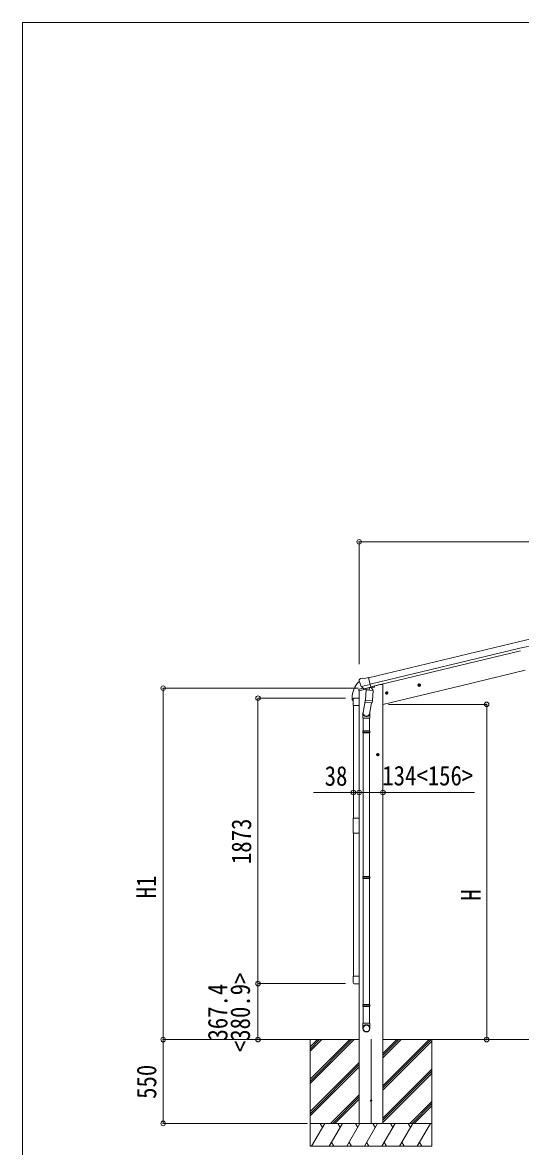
# Model space of a CAD drawing. Units: millimetres at full size, sheet at 1:30. Extents: x -8385 to 8479, y -5853 to 5787.
# Drawn here: x -8385 to -5117, y -1589 to 5787 of the extents above; entities that cross this region are included whole.
import ezdxf
from ezdxf.enums import TextEntityAlignment as Align

# ---------------------------------------------------------------- set-up
doc = ezdxf.new("R2010")
doc.units = ezdxf.units.MM
doc.header["$LTSCALE"] = 30
doc.header["$PDMODE"] = 32
doc.header["$PDSIZE"] = 30
for name, color, linetype, lineweight in [('0-0_0', 7, 'Continuous', 9), ('0-1_本体', 4, 'Continuous', 9), ('0-2_部品', 7, 'Continuous', 9), ('0-8_PARTS2', 2, 'Continuous', 9), ('0-A_寸法', 6, 'Continuous', 9), ('1-2_GLASS_SEAL', 7, 'Continuous', 9), ('1-A', 6, 'Continuous', 9), ('F-0_240', 7, 'Continuous', 9)]:
    doc.layers.add(name, color=color, linetype=linetype, lineweight=lineweight)
doc.styles.add('ＭＳ ゴシック', font='')
doc.styles.get('ＭＳ ゴシック').set_extended_font_data('MS Gothic')

msp = doc.modelspace()

# ---------------------------------------------------------------- linework, layer by layer
at = {"layer": '0-0_0'}
for p, q in [((-6176.29, -887.62), (-6677.96, -887.63)), ((-6498.74, -887.62), (-6498.74, -1587.62)), ((-6498.74, -1148.35), (-6238.01, -887.62)), ((-6498.74, -1162.49), (-6223.87, -887.62)), ((-6498.74, -1176.63), (-6209.72, -887.62)), ((-6498.74, -964.5), (-6421.86, -887.62)), ((-6498.74, -950.36), (-6436, -887.62)), ((-6498.74, -936.22), (-6450.14, -887.62)), ((-6020.29, -1190.4), (-5717.51, -887.62)), ((-6020.29, -1204.54), (-5703.37, -887.62)), ((-6020.29, -1006.55), (-5901.36, -887.62)), ((-6020.29, -992.41), (-5915.5, -887.62)), ((-6020.29, -978.27), (-5929.64, -887.62)), ((-6020.29, -1218.68), (-5698.74, -897.14)), ((-6019.79, -887.62), (-940.64, -887.62)), ((-5698.74, -887.62), (-5698.74, -1587.62)), ((-6498.74, -1360.48), (-6176.29, -1038.03)), ((-6498.74, -1374.62), (-6176.29, -1052.17)), ((-6498.74, -1388.77), (-6176.29, -1066.32)), ((-6020.29, -1402.53), (-5698.74, -1080.98)), ((-6020.29, -1416.67), (-5698.74, -1095.12)), ((-6020.29, -1430.81), (-5698.74, -1109.27)), ((-6363.75, -1437.62), (-6176.29, -1250.16)), ((-6349.61, -1437.62), (-6176.29, -1264.31)), ((-6335.46, -1437.62), (-6176.29, -1278.45)), ((-5843.25, -1437.62), (-5698.74, -1293.11)), ((-5829.11, -1437.62), (-5698.74, -1307.26)), ((-5814.96, -1437.62), (-5698.74, -1321.4)), ((-5698.74, -1437.62), (-6498.74, -1437.62)), ((-6488.45, -1587.62), (-6401.85, -1437.62)), ((-6416.85, -1463.6), (-6431.85, -1437.62)), ((-6372.98, -1587.62), (-6286.38, -1437.62)), ((-6301.38, -1463.6), (-6316.38, -1437.62)), ((-6257.51, -1587.62), (-6170.91, -1437.62)), ((-6185.91, -1463.6), (-6200.91, -1437.62)), ((-6031.74, -1437.62), (-6165.74, -1437.62)), ((-6142.04, -1587.62), (-6055.44, -1437.62)), ((-6070.44, -1463.6), (-6085.44, -1437.62)), ((-6026.57, -1587.62), (-5939.97, -1437.62)), ((-5954.97, -1463.6), (-5969.97, -1437.62)), ((-5911.1, -1587.62), (-5824.5, -1437.62)), ((-5854.5, -1437.62), (-5839.5, -1463.6)), ((-5795.63, -1587.62), (-5709.03, -1437.62)), ((-6498.74, -1587.62), (-5698.74, -1587.62)), ((-6357.98, -1561.64), (-6342.98, -1587.62)), ((-6242.51, -1561.64), (-6227.51, -1587.62)), ((-6127.04, -1561.64), (-6112.04, -1587.62)), ((-6011.57, -1561.64), (-5996.57, -1587.62)), ((-5896.1, -1561.64), (-5881.1, -1587.62)), ((-5780.63, -1561.64), (-5765.63, -1587.62))]:
    msp.add_line(p, q, dxfattribs=at)
at = {"layer": '0-1_本体'}
for p, q in [((-5131.37, 1722.16), (-6114.62, 1486.1)), ((-5121.3, 1680.18), (-6104.54, 1444.13)), ((-5117.37, 1663.82), (-6100.62, 1427.78)), ((-5509.58, 1434.93), (-5086.78, 1536.44)), ((-6176.29, -1437.62), (-6176.29, 1402.62)), ((-6040.79, 1441.76), (-6074.06, 1433.77)), ((-6020.29, 1441.76), (-6040.29, 1441.76)), ((-6020.29, -1437.62), (-6020.29, 1441.76)), ((-6020.29, 1312.32), (-5509.58, 1434.93))]:
    msp.add_line(p, q, dxfattribs=at)
for radius in [7073, 7029.83]:
    msp.add_arc((-3480.21, -5155.41), radius, 76.5, 103.5, dxfattribs=at)
at = {"layer": '0-2_部品'}
for p, q in [((-6171.78, 1478.77), (-6175.63, 1472.48)), ((-6168.68, 1481.02), (-6155.5, 1484.19)), ((-6140.94, 1481.51), (-6154.2, 1484.21)), ((-6140.94, 1481.51), (-6115.01, 1487.74)), ((-6178.12, 1402.06), (-6135.3, 1412.34)), ((-6178.12, 1408.95), (-6178.12, 1402.06)), ((-6176, 1470.2), (-6175.72, 1469.05)), ((-6148.88, 1418.33), (-6175.82, 1411.87)), ((-6161.94, 1429.89), (-6104.44, 1443.7)), ((-6145.09, 1414.98), (-6161.47, 1429.47)), ((-6142.38, 1414.41), (-6134.86, 1416.22)), ((-6141.54, 1414.53), (-6140.02, 1414.9)), ((-6140.02, 1414.9), (-6103.31, 1423.71)), ((-6138.18, 1414.67), (-6138.23, 1413.93)), ((-6137.47, 1412.89), (-6111.66, 1406.45)), ((-6130.56, 1407.54), (-6135.23, 1340.7)), ((-6084.87, 1404.35), (-6130.56, 1407.54)), ((-6128.78, 1410.72), (-6129.01, 1407.43)), ((-6109.26, 1421.88), (-6110.28, 1407.28)), ((-6103.31, 1423.71), (-6101.78, 1424.07)), ((-6100.23, 1426.18), (-6099.28, 1426.11)), ((-6099.28, 1426.11), (-6085.97, 1410.8)), ((-6095.6, 1421.87), (-6077.39, 1426.24)), ((-6089.54, 1337.51), (-6084.87, 1404.35)), ((-6085.97, 1410.8), (-6086.41, 1404.45)), ((-6073.56, 1434.25), (-6073.56, 1431.1)), ((-5771.87, 1440.87), (-5791.32, 1436.2)), ((-5788.9, 1436.78), (-5786.76, 1443.98)), ((-5783.73, 1431.33), (-5788.9, 1436.78)), ((-5786.76, 1443.98), (-5779.47, 1445.73)), ((-5779.26, 1428.81), (-5783.93, 1448.25)), ((-5779.47, 1445.73), (-5774.3, 1440.28)), ((-6134.87, 1345.82), (-6149.41, 1257.96)), ((-6136.09, 1328.24), (-6135.22, 1340.7)), ((-6089.54, 1337.51), (-6135.23, 1340.7)), ((-6089.55, 1337.51), (-6090.44, 1324.81)), ((-5985.79, 1389.51), (-6005.24, 1384.84)), ((-6002.82, 1385.42), (-6000.68, 1392.62)), ((-5997.65, 1379.98), (-6002.82, 1385.42)), ((-6000.68, 1392.62), (-5993.39, 1394.37)), ((-5993.18, 1377.45), (-5997.85, 1396.9)), ((-5993.39, 1394.37), (-5988.22, 1388.93)), ((-6151.56, 1220.8), (-6151.56, 1255.15)), ((-6135.69, 1326.88), (-6135.69, 1326.88)), ((-6134.25, 1326.1), (-6092.55, 1323.18)), ((-6096.08, 1323.43), (-6108.71, 1248.63)), ((-6105.56, 1255.45), (-6105.56, 1220.8)), ((-6105.56, 1220.8), (-6151.56, 1220.8)), ((-6149.56, 1220.8), (-6149.56, 1138.14)), ((-6107.56, 1220.8), (-6107.56, 1138.14)), ((-6151.56, 1136.14), (-6150.56, 1138.14)), ((-6105.56, 1136.14), (-6151.56, 1136.14)), ((-6105.56, 1128.14), (-6151.56, 1128.14)), ((-6106.56, 1138.14), (-6150.56, 1138.14)), ((-6106.56, 1126.14), (-6150.56, 1126.14)), ((-6149.56, 1126.14), (-6149.56, 181.95)), ((-6107.56, 1126.14), (-6107.56, 181.95)), ((-6105.56, 1136.14), (-6106.56, 1138.14)), ((-6105.56, 1128.14), (-6106.56, 1126.14)), ((-6105.56, 1136.14), (-6105.56, 1128.14)), ((-6044.05, 982.26), (-6064.05, 982.26)), ((-6061.56, 982.26), (-6057.81, 988.76)), ((-6057.81, 975.76), (-6061.56, 982.26)), ((-6057.81, 988.76), (-6050.3, 988.76)), ((-6054.05, 972.26), (-6054.05, 992.26)), ((-6050.3, 988.76), (-6046.55, 982.26)), ((-6151.56, 179.95), (-6150.56, 181.95)), ((-6105.56, 179.95), (-6151.56, 179.95)), ((-6105.56, 171.95), (-6151.56, 171.95)), ((-6106.56, 181.95), (-6150.56, 181.95)), ((-6106.56, 169.95), (-6150.56, 169.95)), ((-6149.56, 169.95), (-6149.56, -658.24)), ((-6107.56, 169.95), (-6107.56, -658.24)), ((-6105.56, 179.95), (-6106.56, 181.95)), ((-6105.56, 171.95), (-6106.56, 169.95)), ((-6105.56, 179.95), (-6105.56, 171.95)), ((-6151.56, -660.24), (-6150.56, -658.24)), ((-6105.56, -660.24), (-6151.56, -660.24)), ((-6106.56, -658.24), (-6150.56, -658.24)), ((-6105.56, -660.24), (-6106.56, -658.24)), ((-6105.56, -660.24), (-6105.56, -668.24)), ((-6105.56, -668.24), (-6151.56, -668.24)), ((-6106.56, -670.24), (-6150.56, -670.24)), ((-6149.56, -670.24), (-6149.56, -780.24)), ((-6107.56, -670.24), (-6107.56, -780.24)), ((-6105.56, -668.24), (-6106.56, -670.24)), ((-6151.56, -814.38), (-6151.56, -780.24)), ((-6105.56, -780.24), (-6151.56, -780.24)), ((-6105.56, -814.38), (-6105.56, -780.24))]:
    msp.add_line(p, q, dxfattribs=at)
for points in [[(-6109.58, 1422.29), (-6099.86, 1424.62), (-6115.01, 1487.74)], [(-6162.21, 1430.47), (-6161.63, 1429.62), (-6161.47, 1429.47)], [(-6109.58, 1422.29), (-6109.82, 1422.14), (-6134.58, 1416.19), (-6134.86, 1416.22)], [(-5774.3, 1440.28), (-5776.43, 1433.09), (-5783.73, 1431.33)], [(-5988.22, 1388.93), (-5990.35, 1381.73), (-5997.65, 1379.98)], [(-6151.56, 1136.14), (-6151.56, 1128.14), (-6150.56, 1126.14)], [(-6046.55, 982.26), (-6050.3, 975.76), (-6057.81, 975.76)], [(-6151.56, 179.95), (-6151.56, 171.95), (-6150.56, 169.95)], [(-6151.56, -660.24), (-6151.56, -668.24), (-6150.56, -670.24)]]:
    msp.add_lwpolyline(points, dxfattribs=at)
for centre, radius in [((-5781.6, 1438.53), 8.5), ((-5781.6, 1438.53), 7.7), ((-5781.6, 1438.53), 6.5), ((-5995.52, 1387.17), 8.5), ((-5995.52, 1387.17), 7.7), ((-5995.52, 1387.17), 6.5), ((-6054.05, 982.26), 8.5), ((-6054.05, 982.26), 7.7), ((-6054.05, 982.26), 6.5)]:
    msp.add_circle(centre, radius, dxfattribs=at)
at = {"layer": '0-2_部品', "color": 4}
msp.add_circle((-6097.79, -1287.62), 4.5, dxfattribs=at)
at = {"layer": '0-2_部品'}
for centre, radius, start, end in [((-6167.51, 1476.16), 5, 103.5, 148.5), ((-6154.8, 1481.27), 3, 78.5, 103.5), ((-6175.12, 1408.95), 3, 103.5, 180), ((-5978.92, 1516.3), 202.4, 193.5, 205.09125), ((-6141.66, 1415.01), 0.5, 248.23754, 283.5), ((-6138.68, 1414.7), 0.5, 356, 103.5), ((-6137.23, 1413.86), 1, 176, 256), ((-6111.31, 1407.42), 1.03, 250.03897, 351.96569), ((-6108.66, 1421.8), 0.604, 100.59842, 172.20595), ((-6101.9, 1424.56), 0.5, 283.5, 318.76246), ((-6078.56, 1431.1), 5, 283.5, 0), ((-6134.15, 1328.06), 1.95, 175.04017, 217.47766), ((-6134.11, 1328.09), 2, 217.40962, 266), ((-6092.41, 1325.18), 2, 266, 349.46843)]:
    msp.add_arc(centre, radius, start, end, dxfattribs=at)
for centre, major_axis, ratio, start_param, end_param in [((-6173.08, 1470.91), (-1.57, -2.57), 0.99628, 4.712389, 5.4996506), ((-6143.1, 1417.24), (-0.73, -2.92), 0.997631, 5.8041905, 6.6006116), ((-6143.05, 1417.46), (2.63, 3.16), 0.650902, 4.0958226, 4.1686332), ((-6143.08, 1417.34), (-0.73, -2.92), 0.997631, 0.3902369, 0.4789948), ((-6128.56, 1255.45), (23, 0), 0.996195, 2.5560258, 6.5663028), ((-6128.56, 1255.45), (21, 0), 0.996195, 2.9349147, 5.9512394), ((-6128.56, -812.64), (-23, 0), 0.996195, 3.1415927, 6.2831853), ((-6128.56, -814.38), (-23, 0), 0.996195, 3.1415927, 6.2831853), ((-6128.56, -814.38), (0, -23.43), 0.981806, 4.712389, 7.8539816)]:
    msp.add_ellipse(centre, major_axis=major_axis, ratio=ratio, start_param=start_param, end_param=end_param, dxfattribs=at)
msp.add_ellipse((-6128.56, -814.38), major_axis=(21, 0), ratio=0.996195, dxfattribs=at)
at = {"layer": '0-8_PARTS2'}
msp.add_line((-6097.79, -885.12), (-6097.79, -1440.12), dxfattribs=at)
at = {"layer": '0-A_寸法'}
for p, q in [((-6176.29, 2379.28), (-6176.29, 1576.94)), ((-6176.29, 2379.28), (-784.27, 2379.28)), ((-7462.57, 1418.58), (-6183.74, 1418.58)), ((-7462.57, -887.63), (-7462.57, 1418.58)), ((-6840.14, 1352.74), (-6840.14, -520.26)), ((-5339.24, 1312.36), (-5984.36, 1312.36)), ((-5339.24, -887.63), (-5339.24, 1312.36)), ((-6020.29, 733.63), (-6176.29, 733.63)), ((-6020.29, 733.63), (-5420.29, 733.63)), ((-7462.57, -887.63), (-6513.55, -887.63)), ((-7462.57, -887.63), (-6516.3, -887.63)), ((-7462.57, -887.63), (-7462.57, -1437.62)), ((-6828.86, -887.63), (-6516.3, -887.63)), ((-7462.57, -1437.62), (-6514.58, -1437.62))]:
    msp.add_line(p, q, dxfattribs=at)
for p in [(-6176.29, 2379.28), (-7462.57, 1418.58), (-5339.24, 1312.36), (-6176.29, 733.63), (-6020.29, 733.63), (-7462.57, -887.63), (-5339.24, -887.63), (-7462.57, -1437.62)]:
    msp.add_point(p, dxfattribs=at)
at = {"layer": '1-2_GLASS_SEAL'}
for p, q in [((-6222.79, 1352.83), (-6222.79, 1341.07)), ((-6222.29, 1340.57), (-6216.03, 1340.57)), ((-6215.53, 1347.84), (-6215.53, 1341.07)), ((-6215.29, 1304.34), (-6215.29, 1348.04)), ((-6209.79, 1353.54), (-6180.79, 1353.54)), ((-6209.53, 1353.84), (-6176.29, 1353.84)), ((-6175.29, 1348.04), (-6175.29, 1304.34)), ((-6175.29, 1304.34), (-6215.29, 1304.34)), ((-6215.29, -471.66), (-6215.29, -515.36)), ((-6175.29, -471.66), (-6215.29, -471.66)), ((-6175.29, -515.36), (-6175.29, -471.66)), ((-6209.79, -520.86), (-6180.79, -520.86))]:
    msp.add_line(p, q, dxfattribs=at)
at = {"layer": '1-2_GLASS_SEAL', "color": 4}
for p, q in [((-6214.29, 1304.34), (-6214.29, 565.34)), ((-6176.29, 1304.34), (-6176.29, 565.34)), ((-6214.29, 467.34), (-6214.29, -471.66)), ((-6176.29, -471.66), (-6176.29, 467.34))]:
    msp.add_line(p, q, dxfattribs=at)
at = {"layer": '1-2_GLASS_SEAL'}
msp.add_lwpolyline([(-6215.29, 565.34), (-6175.29, 565.34), (-6175.29, 467.34), (-6215.29, 467.34)], close=True, dxfattribs=at)
for centre, radius, start, end in [((-6070.53, 1352.83), 152.26, 135.14293, 180), ((-6174.05, 1454.85), 6.95, 95.39711, 129.45641), ((-6222.29, 1341.07), 0.5, 180, 270), ((-6216.03, 1341.07), 0.5, 270, 0), ((-6209.53, 1347.84), 6, 90, 180), ((-6209.79, 1348.04), 5.5, 90, 180), ((-6180.79, 1348.04), 5.5, 0, 90), ((-6209.79, -515.36), 5.5, 180, 270), ((-6180.79, -515.36), 5.5, 270, 0)]:
    msp.add_arc(centre, radius, start, end, dxfattribs=at)
at = {"layer": '1-A'}
for p, q in [((-6840.14, 1352.74), (-6266.61, 1352.74)), ((-6176.36, 733.63), (-6476.36, 733.63)), ((-6176.36, 733.63), (-6214.39, 733.63)), ((-6840.14, -520.26), (-6266.61, -520.26)), ((-6840.14, -887.63), (-6840.14, -520.26)), ((-6840.14, -887.63), (-6266.61, -887.63))]:
    msp.add_line(p, q, dxfattribs=at)
for p in [(-6840.14, 1352.74), (-6214.39, 733.63), (-6176.36, 733.63), (-6840.14, -520.26), (-6840.14, -887.63)]:
    msp.add_point(p, dxfattribs=at)
at = {"layer": 'F-0_240', "color": 5}
for q in [(-8385.45, -5852.66), (8054.55, 5787.34)]:
    msp.add_line((-8385.45, 5787.34), q, dxfattribs=at)

# ---------------------------------------------------------------- texts
at = {"layer": '0-A_寸法', "color": 7, "style": 'ＭＳ ゴシック', "width": 0.85}
msp.add_text('134<156>', height=129, dxfattribs=at).set_placement((-6024.29, 741.63), align=Align.BOTTOM_LEFT)
for s, p in [('H1', (-7470.57, 39.48)), ('H', (-5339.24, 24.37)), ('550', (-7468.57, -1276.62))]:
    msp.add_text(s, height=129, rotation=90, dxfattribs=at).set_placement(p, align=Align.BOTTOM_LEFT)
at = {"layer": '1-A', "color": 7, "style": 'ＭＳ ゴシック', "width": 0.85}
msp.add_text('38', height=129, dxfattribs=at).set_placement((-6402.36, 739.63), align=Align.BOTTOM_LEFT)
for s, p in [('1873', (-6846.14, 264.24)), ('<380.9>', (-6854.02, -969.94)), ('367.4', (-7001.59, -893.94))]:
    msp.add_text(s, height=129, rotation=90, dxfattribs=at).set_placement(p, align=Align.BOTTOM_LEFT)

doc.saveas('drawing.dxf')
